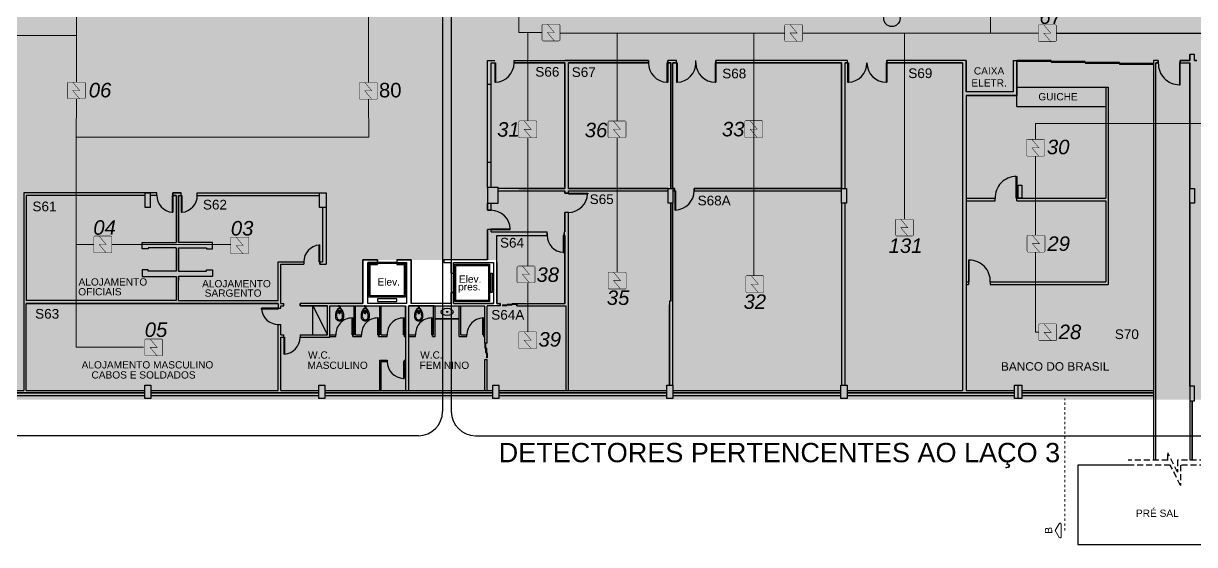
# Model space of a CAD drawing. Header units: metres. Extents: x -331 to 2982, y 362 to 2539.
# Drawn here: x 803.97 to 852.41, y 479.93 to 501.49 of the extents above; entities that cross this region are included whole.
import ezdxf
from ezdxf.enums import TextEntityAlignment as Align

# ---------------------------------------------------------------- set-up
doc = ezdxf.new("R2010")
doc.units = ezdxf.units.M
doc.linetypes.add('DASHDOT', pattern=[1, 0.5, -0.25, 0, -0.25])
doc.linetypes.add('DASHED2', pattern=[0.375, 0.25, -0.125])
doc.layers.add('_corredores', color=251, linetype='Continuous', plot=False)
doc.layers.add('_salas', color=251, linetype='Continuous', plot=False)
for name, color, linetype in [('ALV', 251, 'Continuous'), ('CX', 251, 'Continuous'), ('DET. FUMAÇA', 1, 'Continuous'), ('Div', 251, 'Continuous'), ('Est', 251, 'Continuous'), ('Mob', 251, 'Continuous'), ('Pis', 251, 'Continuous'), ('Proj', 251, 'DASHED2'), ('SALAS NOVAS', 7, 'Continuous'), ('Texto_Salas', 251, 'Continuous'), ('TXT', 251, 'Continuous'), ('vid', 251, 'Continuous'), ('vis', 251, 'Continuous')]:
    doc.layers.add(name, color=color, linetype=linetype)
doc.layers.add('Botoeira_antiga', color=74, linetype='Continuous', lineweight=30)
doc.layers.add('LCorte', color=251, linetype='Continuous', lineweight=20)
doc.styles.add('ARIAL', font='arial.ttf')
doc.styles.add('DESTAQUE', font='arial.ttf', dxfattribs={"height": 0.4})
doc.styles.get("Standard").update_dxf_attribs({"font": 'arial.ttf', "height": 0.3})
doc.styles.add('X3G_ENTITY_1416D6F1', font='arial.ttf', dxfattribs={"height": 0.6})

# ---------------------------------------------------------------- blocks, each defined once
blk = doc.blocks.new('Detector de fumaça')
at = {"layer": 'DET. FUMAÇA', "linetype": 'Continuous', "lineweight": 15, "const_width": 0.0187}
blk.add_lwpolyline([(774.599, 539.816), (775.249, 539.816, -0.414214), (775.296, 539.769), (775.296, 539.167, -0.414214), (775.249, 539.12), (774.599, 539.12, -0.414214), (774.553, 539.167), (774.553, 539.769, -0.414214)], format="xyb", close=True, dxfattribs=at)
blk.add_lwpolyline([(774.773, 539.816), (775.064, 539.468), (774.773, 539.468), (775.064, 539.12)], dxfattribs=at)
blk = doc.blocks.new('VASO')
at = {"layer": 'Mob'}
for p, q in [((302.351, 172.465), (302.38, 172.465)), ((302.38, 172.465), (302.38, 172.383)), ((302.411, 172.354), (302.411, 172.494)), ((302.499, 172.354), (302.499, 172.494)), ((302.599, 172.444), (302.599, 172.455)), ((302.619, 172.464), (302.609, 172.464)), ((302.619, 172.424), (302.619, 172.464)), ((302.351, 172.383), (302.38, 172.383)), ((302.599, 172.444), (302.499, 172.444)), ((302.599, 172.404), (302.499, 172.404)), ((302.599, 172.404), (302.599, 172.444)), ((302.599, 172.404), (302.599, 172.393)), ((302.619, 172.383), (302.609, 172.383)), ((302.619, 172.424), (302.619, 172.383))]:
    blk.add_line(p, q, dxfattribs=at)
for centre in [(302.453, 172.486), (302.453, 172.362)]:
    blk.add_circle(centre, 0.00707, dxfattribs=at)
for centre, radius, start, end in [((302.178, 172.42), 0.179, 86.6811, 178.7962), ((302.178, 172.42), 0.129, 86.6811, 178.7962), ((302.205, 172.134), 0.464, 50.6979, 92.0637), ((302.205, 172.134), 0.414, 60.1325, 92.0637), ((302.349, 172.422), 0.043, 86.6811, 178.7962), ((302.609, 172.455), 0.00935, 90, 180), ((302.178, 172.427), 0.179, 181.2038, 273.3189), ((302.178, 172.427), 0.129, 181.2038, 273.3189), ((302.205, 172.713), 0.464, 267.9363, 309.3021), ((302.205, 172.713), 0.414, 267.9363, 299.8675), ((302.349, 172.426), 0.043, 181.2038, 273.3189), ((302.609, 172.393), 0.00935, 180, 270)]:
    blk.add_arc(centre, radius, start, end, dxfattribs=at)

msp = doc.modelspace()

# ---------------------------------------------------------------- hatches: boundary and pattern name
at = {"layer": '_corredores', "transparency": 33554508}
h = msp.add_hatch(color=256, dxfattribs=at)
h.dxf.hatch_style = 1
h.paths.add_polyline_path([(854.159, 542.856), (842.384, 542.856), (842.384, 540.756), (852.409, 540.756), (852.409, 521.406), (848.359, 521.406), (847.259, 526.931), (845.259, 526.931), (845.259, 521.356), (809.009, 521.356), (809.009, 540.756), (822.22, 540.756), (822.22, 542.856), (770.404, 542.856), (768.809, 542.931), (768.809, 540.556), (770.504, 540.556), (770.504, 526.646), (768.274, 526.646), (768.274, 525.646), (769.399, 525.646), (769.399, 519.846), (768.274, 519.846), (768.274, 518.756), (770.509, 518.756), (770.509, 518.556), (770.509, 510.381), (770.509, 504.956), (767.991, 504.956), (767.991, 502.406), (768.091, 502.406), (768.091, 502.256), (760.804, 502.256), (760.804, 518.556), (759.004, 518.556), (759.004, 502.343), (756.304, 502.343), (756.304, 502.526), (754.454, 502.526), (754.454, 499.256), (756.554, 499.256), (756.554, 499.756), (801.957, 499.756), (801.957, 494.706), (802.257, 494.706), (802.257, 494.056), (801.957, 494.056), (801.957, 489.034), (797.559, 489.034), (797.559, 485.931), (798.959, 485.931), (798.959, 486.531), (802.034, 486.531), (802.034, 486.306), (803.983, 486.306), (803.983, 494.656), (816.416, 494.656), (816.416, 491.706), (814.609, 491.706), (814.609, 489.906), (818.009, 489.906), (818.009, 491.706), (824.559, 491.706), (824.559, 492.606), (823.409, 492.606), (823.409, 499.956), (842.959, 499.956), (842.959, 498.656), (844.912, 498.656), (844.912, 499.956), (852.509, 499.956), (852.509, 494.406), (854.159, 494.406)])
h.paths.add_polyline_path([(809.009, 518.756), (842.959, 518.756), (842.959, 502.256), (830.609, 502.256), (830.609, 502.356), (823.109, 502.356), (823.109, 502.956), (814.779, 502.956), (814.779, 504.162), (810.639, 504.162), (810.639, 502.956), (809.009, 502.956)], flags=16)
h.paths.add_polyline_path([(802.012, 502.256), (773.009, 502.256), (769.691, 502.256), (769.691, 502.406), (770.134, 502.406), (770.134, 502.556), (773.009, 502.556), (773.009, 518.756), (775.859, 518.756), (795.009, 518.756), (795.009, 515.106), (799.059, 515.106), (799.059, 516.906), (797.859, 516.906), (797.859, 518.756), (802.012, 518.756)], flags=16)
h.paths.add_polyline_path([(802.012, 521.356), (773.012, 521.356), (772.984, 521.356), (772.984, 526.856), (773.012, 540.756), (802.012, 540.756)], flags=16)
h.paths.add_polyline_path([(844.809, 518.556), (844.809, 518.756), (847.259, 518.756), (847.259, 518.08), (852.209, 518.08), (852.209, 518.756), (852.259, 519.237), (852.409, 519.237), (852.409, 502.256), (844.959, 502.256), (844.979, 518.556)], flags=16)
at = {"layer": '_salas', "transparency": 33554559}
h = msp.add_hatch(color=256, dxfattribs=at)
h.dxf.hatch_style = 1
h.paths.add_polyline_path([(866.834, 485.931), (866.834, 543.231), (854.159, 543.231), (854.159, 542.856), (854.159, 494.406), (852.509, 494.406), (852.509, 499.956), (844.912, 499.956), (844.912, 498.656), (842.959, 498.656), (842.959, 499.956), (823.409, 499.956), (823.409, 492.606), (824.559, 492.606), (824.559, 491.706), (823.546, 491.706), (823.546, 489.806), (818.009, 489.806), (818.009, 489.906), (814.609, 489.906), (814.609, 491.706), (816.416, 491.706), (816.416, 494.656), (803.983, 494.656), (803.983, 486.306), (802.034, 486.306), (802.034, 486.531), (798.959, 486.531), (798.959, 485.931)])

# ---------------------------------------------------------------- linework, layer by layer
at = {"layer": 'ALV', "color": 150}
msp.add_line((846.692, 501.085), (853.284, 501.085), dxfattribs=at)
at = {"layer": 'ALV', "color": 251}
for p, q in [((823.16, 498.982), (823.16, 499.956)), ((823.16, 499.956), (823.46, 499.956)), ((824.264, 499.956), (829.816, 499.956)), ((829.816, 499.956), (826.359, 499.956)), ((829.816, 499.956), (826.509, 499.956)), ((829.816, 499.856), (829.816, 499.956)), ((829.816, 499.856), (829.816, 499.956)), ((829.816, 499.956), (829.816, 499.856)), ((830.983, 499.956), (830.616, 499.956)), ((830.616, 499.856), (830.616, 499.956)), ((830.716, 499.956), (830.616, 499.956)), ((830.983, 499.956), (830.616, 499.956)), ((830.616, 499.956), (830.616, 499.856)), ((830.983, 499.956), (830.616, 499.956)), ((830.616, 499.956), (830.616, 499.856)), ((830.983, 499.856), (830.983, 499.956)), ((830.983, 499.856), (830.983, 499.956)), ((830.983, 499.856), (830.983, 499.956)), ((836.909, 499.956), (832.613, 499.956)), ((832.613, 499.856), (832.613, 499.956)), ((836.909, 499.956), (832.613, 499.956)), ((832.613, 499.956), (832.613, 499.856)), ((838.059, 499.956), (836.909, 499.956)), ((838.059, 499.956), (836.909, 499.956)), ((838.059, 499.856), (838.059, 499.956)), ((838.059, 499.856), (838.059, 499.956)), ((842.959, 499.956), (839.686, 499.956)), ((839.686, 499.856), (839.686, 499.956)), ((842.959, 499.956), (839.686, 499.956)), ((839.686, 499.956), (839.686, 499.856)), ((842.959, 499.956), (842.959, 498.656)), ((842.959, 498.656), (842.959, 499.956)), ((844.912, 499.956), (844.912, 498.656)), ((844.912, 499.956), (844.912, 498.656)), ((844.912, 499.956), (845.062, 499.956)), ((845.062, 498.506), (845.062, 499.956)), ((850.909, 499.956), (850.709, 499.956)), ((850.709, 499.956), (850.709, 483.424)), ((850.909, 499.956), (850.909, 499.856)), ((850.909, 499.856), (850.909, 499.956)), ((851.809, 499.956), (852.209, 499.956)), ((851.809, 499.856), (851.809, 499.956)), ((852.209, 499.956), (851.809, 499.956)), ((851.809, 499.956), (851.809, 499.856)), ((852.409, 500.206), (852.209, 500.206)), ((852.209, 499.956), (852.209, 500.206)), ((852.409, 500.206), (852.209, 500.206)), ((852.209, 500.206), (852.209, 499.956)), ((852.409, 499.956), (852.409, 500.206)), ((852.409, 499.956), (852.409, 500.206)), ((852.409, 499.956), (852.509, 499.956)), ((852.509, 499.956), (852.409, 499.956)), ((823.31, 498.982), (823.31, 499.856)), ((823.31, 499.856), (823.49, 499.856)), ((823.31, 498.982), (823.31, 499.856)), ((826.359, 499.856), (824.264, 499.856)), ((824.264, 499.856), (826.359, 499.856)), ((826.359, 494.744), (826.359, 499.856)), ((826.359, 499.856), (826.359, 494.656)), ((826.509, 494.744), (826.509, 499.856)), ((829.816, 499.856), (826.509, 499.856)), ((829.816, 499.856), (826.509, 499.856)), ((826.509, 499.856), (829.816, 499.856)), ((829.816, 499.856), (826.509, 499.856)), ((826.509, 494.656), (826.509, 499.856)), ((830.616, 499.856), (830.716, 499.856)), ((830.716, 499.856), (830.616, 499.856)), ((830.749, 499.856), (830.616, 499.856)), ((830.616, 499.856), (830.749, 499.856)), ((830.616, 499.856), (830.749, 499.856)), ((830.749, 494.656), (830.749, 499.856)), ((830.749, 499.856), (830.749, 494.656)), ((830.749, 499.856), (830.749, 494.656)), ((830.834, 494.656), (830.834, 499.856)), ((830.983, 499.856), (830.834, 499.856)), ((830.834, 494.656), (830.834, 499.856)), ((830.834, 499.856), (830.983, 499.856)), ((830.834, 494.656), (830.834, 499.856)), ((830.834, 499.856), (830.983, 499.856)), ((837.809, 499.856), (832.613, 499.856)), ((832.613, 499.856), (837.809, 499.856)), ((837.809, 494.656), (837.809, 499.856)), ((837.809, 499.856), (837.809, 494.656)), ((837.959, 494.656), (837.959, 499.856)), ((838.059, 499.856), (837.959, 499.856)), ((837.959, 494.656), (837.959, 499.856)), ((837.959, 499.856), (838.059, 499.856)), ((842.809, 499.856), (839.686, 499.856)), ((839.686, 499.856), (842.809, 499.856)), ((842.809, 499.856), (842.809, 498.506)), ((842.809, 499.856), (842.809, 498.506)), ((845.062, 499.856), (845.062, 498.506)), ((850.909, 499.856), (850.809, 499.856)), ((850.809, 483.424), (850.809, 499.856)), ((850.809, 499.856), (850.909, 499.856)), ((851.809, 499.856), (852.209, 499.856)), ((851.809, 499.856), (852.209, 499.856)), ((852.209, 486.481), (852.209, 499.856)), ((852.209, 499.856), (852.209, 494.656)), ((823.16, 498.982), (823.31, 498.982)), ((842.809, 498.506), (842.809, 486.306)), ((844.912, 498.656), (842.959, 498.656)), ((844.912, 498.656), (842.959, 498.656)), ((845.062, 498.506), (842.959, 498.506)), ((842.959, 498.506), (845.062, 498.506)), ((842.959, 498.506), (842.959, 486.306)), ((823.16, 494.706), (823.16, 495.752)), ((823.16, 495.752), (823.31, 495.752)), ((823.31, 494.706), (823.31, 495.752)), ((823.31, 494.706), (823.31, 495.752)), ((826.359, 494.656), (823.61, 494.656)), ((824.459, 494.656), (826.359, 494.656)), ((826.359, 494.656), (824.459, 494.656)), ((826.509, 494.656), (830.809, 494.656)), ((830.634, 494.656), (826.509, 494.656)), ((830.634, 494.656), (826.509, 494.656)), ((830.834, 494.656), (830.91, 494.656)), ((830.91, 494.656), (830.834, 494.656)), ((830.91, 494.571), (830.91, 494.656)), ((830.91, 494.571), (830.91, 494.656)), ((831.71, 494.656), (837.809, 494.656)), ((831.71, 494.571), (831.71, 494.656)), ((837.809, 494.656), (831.71, 494.656)), ((831.71, 494.656), (831.71, 494.572)), ((803.983, 494.476), (803.983, 486.306)), ((809.484, 494.476), (803.983, 494.476)), ((804.083, 494.376), (804.083, 490.026)), ((809.009, 494.376), (804.083, 494.376)), ((809.484, 494.376), (809.209, 494.376)), ((809.484, 494.376), (809.484, 494.476)), ((810.154, 494.476), (810.209, 494.476)), ((810.154, 494.376), (810.154, 494.476)), ((810.209, 494.476), (810.154, 494.476)), ((810.154, 494.476), (810.154, 494.376)), ((810.283, 494.376), (810.154, 494.376)), ((810.154, 494.376), (810.283, 494.376)), ((810.209, 494.476), (810.49, 494.476)), ((810.49, 494.476), (810.209, 494.476)), ((810.283, 494.376), (810.283, 492.426)), ((810.283, 494.376), (810.283, 492.426)), ((810.383, 494.376), (810.383, 492.426)), ((810.383, 494.376), (810.49, 494.376)), ((810.383, 492.426), (810.383, 494.376)), ((810.383, 494.376), (810.49, 494.376)), ((810.49, 494.376), (810.49, 494.476)), ((810.49, 494.376), (810.49, 494.476)), ((811.16, 494.476), (816.489, 494.476)), ((811.16, 494.376), (811.16, 494.476)), ((811.16, 494.376), (816.216, 494.376)), ((816.489, 494.476), (816.489, 491.526)), ((823.61, 494.571), (826.359, 494.571)), ((824.459, 494.571), (826.359, 494.571)), ((824.459, 494.571), (826.359, 494.571)), ((826.359, 494.474), (826.359, 494.571)), ((826.359, 494.571), (826.359, 494.474)), ((826.359, 494.571), (826.359, 494.474)), ((826.509, 494.474), (826.359, 494.474)), ((826.359, 494.474), (826.509, 494.474)), ((826.359, 494.474), (826.509, 494.474)), ((826.509, 494.571), (830.634, 494.571)), ((826.509, 494.474), (826.509, 494.571)), ((826.509, 494.474), (826.509, 494.571)), ((826.509, 494.571), (830.634, 494.571)), ((826.509, 494.474), (826.509, 494.571)), ((826.509, 494.571), (830.634, 494.571)), ((830.834, 494.571), (830.91, 494.571)), ((830.834, 494.571), (830.91, 494.571)), ((830.834, 494.571), (830.91, 494.571)), ((831.71, 494.571), (837.809, 494.571)), ((831.71, 494.571), (837.809, 494.571)), ((816.339, 493.876), (816.339, 491.626)), ((823.16, 493.759), (823.16, 494.056)), ((823.16, 494.056), (823.16, 493.759)), ((823.31, 493.759), (823.16, 493.759)), ((823.16, 493.759), (823.31, 493.759)), ((823.16, 493.759), (823.31, 493.759)), ((823.31, 493.759), (823.31, 494.056)), ((823.31, 493.759), (823.31, 494.056)), ((826.359, 492.871), (826.359, 493.674)), ((826.509, 493.674), (826.359, 493.674)), ((826.509, 493.674), (826.359, 493.674)), ((826.359, 493.674), (826.359, 492.871)), ((826.509, 490.006), (826.509, 493.674)), ((826.509, 486.306), (826.509, 493.674)), ((830.749, 490.006), (830.749, 494.056)), ((830.749, 494.056), (830.749, 490.006)), ((830.834, 490.006), (830.834, 494.056)), ((830.834, 486.531), (830.834, 494.056)), ((837.809, 494.056), (837.809, 486.531)), ((837.959, 486.531), (837.959, 494.056)), ((837.959, 486.531), (837.959, 494.056)), ((852.209, 494.056), (852.209, 486.481)), ((823.16, 491.706), (823.16, 492.959)), ((823.16, 492.959), (823.16, 491.706)), ((823.31, 492.959), (823.16, 492.959)), ((823.31, 492.959), (823.16, 492.959)), ((823.31, 492.871), (823.31, 492.959)), ((823.31, 492.871), (825.631, 492.871)), ((823.546, 489.906), (823.546, 492.721)), ((823.546, 492.721), (825.631, 492.721)), ((825.631, 492.721), (825.631, 492.871)), ((825.631, 492.821), (825.631, 492.721)), ((826.298, 492.721), (826.359, 492.721)), ((826.328, 492.871), (826.359, 492.871)), ((826.328, 492.871), (826.328, 492.721)), ((826.328, 492.721), (826.328, 492.821)), ((826.328, 492.821), (826.328, 492.721)), ((826.328, 492.721), (826.359, 492.721)), ((826.359, 491.318), (826.359, 492.721)), ((826.359, 492.721), (826.359, 491.318)), ((810.283, 492.211), (810.283, 491.241)), ((810.283, 492.211), (810.283, 491.241)), ((810.383, 492.211), (810.383, 491.241)), ((810.384, 491.241), (810.383, 492.211)), ((818.009, 491.706), (818.609, 491.706)), ((818.009, 489.906), (818.009, 491.706)), ((818.609, 491.706), (818.009, 491.706)), ((818.009, 491.706), (818.009, 489.906)), ((818.609, 491.706), (818.609, 491.606)), ((818.609, 491.606), (818.609, 491.706)), ((819.409, 491.706), (819.409, 491.606)), ((819.409, 491.706), (820.009, 491.706)), ((820.009, 491.706), (819.409, 491.706)), ((819.409, 491.706), (819.409, 491.606)), ((820.009, 491.706), (820.009, 489.906)), ((820.009, 489.906), (820.009, 491.706)), ((821.352, 491.706), (821.352, 491.606)), ((823.16, 491.706), (821.352, 491.706)), ((823.16, 491.706), (821.352, 491.706)), ((821.352, 491.706), (821.352, 491.606)), ((814.509, 491.626), (815.564, 491.626)), ((814.509, 490.026), (814.509, 491.626)), ((814.609, 489.906), (814.609, 491.526)), ((814.609, 491.526), (815.564, 491.526)), ((815.564, 491.626), (815.564, 491.526)), ((815.564, 491.626), (815.564, 491.526)), ((816.234, 491.626), (816.339, 491.626)), ((816.234, 491.526), (816.234, 491.626)), ((816.234, 491.626), (816.234, 491.526)), ((816.234, 491.526), (816.489, 491.526)), ((818.609, 491.606), (818.209, 491.606)), ((818.209, 489.906), (818.209, 491.606)), ((818.209, 489.906), (818.209, 491.606)), ((818.209, 491.606), (818.609, 491.606)), ((819.409, 491.606), (819.809, 491.606)), ((819.409, 491.606), (819.809, 491.606)), ((819.809, 491.606), (819.809, 489.906)), ((819.809, 491.606), (819.809, 489.906)), ((821.352, 491.606), (821.659, 491.606)), ((821.352, 491.606), (821.659, 491.606)), ((821.659, 491.156), (821.659, 491.606)), ((821.659, 491.606), (821.659, 491.156)), ((821.759, 491.156), (821.759, 491.606)), ((821.759, 491.606), (823.409, 491.606)), ((823.409, 491.606), (823.409, 489.906)), ((823.409, 491.606), (823.409, 489.906)), ((823.546, 491.606), (823.546, 489.906)), ((826.359, 489.906), (826.359, 491.318)), ((826.359, 491.318), (826.359, 489.906)), ((810.283, 491.026), (810.283, 490.856)), ((810.283, 491.026), (810.283, 490.026)), ((810.383, 491.026), (810.383, 490.856)), ((810.384, 490.026), (810.384, 491.026)), ((821.659, 491.156), (821.759, 491.156)), ((821.659, 491.156), (821.759, 491.156)), ((821.659, 490.356), (821.759, 490.356)), ((821.659, 489.906), (821.659, 490.356)), ((821.659, 490.356), (821.759, 490.356)), ((821.759, 489.906), (821.759, 490.356)), ((808.909, 490.026), (804.083, 490.026)), ((810.283, 490.026), (804.083, 490.026)), ((810.283, 490.026), (804.083, 490.026)), ((814.509, 489.906), (804.083, 489.906)), ((808.809, 489.906), (804.083, 489.906)), ((810.384, 490.026), (814.509, 490.026)), ((814.509, 489.906), (814.509, 489.706)), ((814.609, 489.906), (814.739, 489.906)), ((814.609, 489.806), (814.739, 489.806)), ((814.609, 489.706), (814.609, 489.806)), ((814.739, 489.806), (814.739, 489.906)), ((815.409, 489.806), (815.409, 489.906)), ((815.409, 489.806), (815.409, 489.906)), ((818.009, 489.906), (815.409, 489.906)), ((818.009, 489.906), (815.409, 489.906)), ((818.009, 489.906), (815.409, 489.906)), ((818.009, 489.906), (815.409, 489.906)), ((815.409, 489.906), (815.409, 489.811)), ((815.504, 489.806), (815.409, 489.806)), ((816.259, 489.806), (815.409, 489.806)), ((816.259, 489.806), (815.409, 489.806)), ((816.259, 489.806), (815.409, 489.806)), ((816.544, 489.806), (815.409, 489.806)), ((815.409, 489.806), (816.544, 489.806)), ((818.009, 489.906), (815.509, 489.906)), ((818.009, 489.906), (815.509, 489.906)), ((816.544, 488.606), (816.544, 489.806)), ((816.644, 489.806), (818.764, 489.806)), ((816.644, 489.806), (819.764, 489.806)), ((816.644, 488.506), (816.644, 489.806)), ((819.809, 489.906), (818.209, 489.906)), ((819.809, 489.906), (818.209, 489.906)), ((819.809, 489.906), (818.209, 489.906)), ((819.809, 489.906), (818.209, 489.906)), ((819.809, 489.906), (818.209, 489.906)), ((819.809, 489.906), (818.209, 489.906)), ((819.809, 489.906), (818.209, 489.906)), ((819.764, 488.606), (819.764, 489.806)), ((819.764, 489.806), (819.764, 486.306)), ((819.909, 486.306), (819.914, 489.806)), ((819.914, 488.606), (819.914, 489.806)), ((819.914, 489.806), (820.855, 489.806)), ((820.955, 489.806), (819.914, 489.806)), ((819.914, 489.806), (823.055, 489.806)), ((821.659, 489.906), (820.009, 489.906)), ((821.659, 489.906), (820.009, 489.906)), ((821.659, 489.906), (820.009, 489.906)), ((821.659, 489.906), (820.009, 489.906)), ((821.659, 489.906), (820.009, 489.906)), ((821.759, 489.906), (823.409, 489.906)), ((823.409, 489.906), (821.759, 489.906)), ((823.055, 488.263), (823.055, 489.806)), ((823.155, 488.261), (823.155, 489.806)), ((823.685, 489.806), (823.155, 489.806)), ((823.566, 489.906), (823.546, 489.906)), ((823.546, 489.906), (823.685, 489.906)), ((823.685, 489.906), (823.654, 489.906)), ((823.654, 489.906), (823.685, 489.906)), ((823.685, 489.806), (823.685, 489.906)), ((823.685, 489.906), (823.685, 489.806)), ((823.685, 489.906), (823.685, 489.806)), ((824.382, 489.906), (826.359, 489.906)), ((824.382, 489.906), (824.382, 489.806)), ((824.382, 489.806), (824.382, 489.906)), ((824.382, 489.806), (826.409, 489.806)), ((826.409, 489.806), (826.409, 486.306)), ((830.749, 490.006), (830.684, 490.006)), ((830.684, 490.006), (830.684, 486.531)), ((830.684, 486.531), (830.684, 489.856)), ((814.509, 489.706), (814.609, 489.706)), ((814.509, 486.306), (814.509, 489.036)), ((814.509, 489.036), (814.609, 489.036)), ((814.609, 488.606), (814.609, 489.036)), ((814.609, 488.606), (814.739, 488.606)), ((814.609, 486.306), (814.609, 488.506)), ((814.609, 488.506), (814.739, 488.506)), ((814.739, 488.506), (814.739, 488.606)), ((815.409, 488.606), (816.544, 488.606)), ((815.409, 488.606), (815.409, 488.506)), ((815.409, 488.506), (816.644, 488.506)), ((823.155, 488.261), (823.055, 488.261)), ((823.055, 486.306), (823.055, 487.591)), ((823.055, 487.591), (823.155, 487.591)), ((823.155, 486.306), (823.155, 487.591)), ((823.055, 486.371), (823.055, 486.921)), ((802.034, 486.306), (803.983, 486.306)), ((852.209, 485.881), (852.209, 483.424)), ((852.209, 485.881), (852.209, 483.424)), ((852.309, 485.881), (852.309, 483.424)), ((852.309, 483.424), (852.309, 485.881))]:
    msp.add_line(p, q, dxfattribs=at)
for points in [[(810.283, 492.211), (809.133, 492.211), (809.133, 492.161), (808.883, 492.161), (808.883, 492.426), (810.283, 492.426)], [(810.383, 492.211), (811.533, 492.211), (811.533, 492.161), (811.783, 492.161), (811.783, 492.426), (810.383, 492.426)], [(810.283, 491.241), (809.133, 491.241), (809.133, 491.291), (808.883, 491.291), (808.883, 491.026), (810.283, 491.026)], [(810.383, 491.241), (811.533, 491.241), (811.533, 491.291), (811.783, 491.291), (811.783, 491.026), (810.383, 491.026)], [(821.759, 489.906), (821.759, 490.356), (821.659, 490.356), (821.659, 489.906)], [(804.083, 486.306), (804.083, 489.906), (808.809, 489.906), (814.509, 489.906)], [(814.509, 489.906), (814.509, 489.706)], [(814.609, 488.606), (814.609, 489.036)]]:
    msp.add_lwpolyline(points, dxfattribs=at)
for centre, radius, start, end in [((830.909, 494.572), 0.801, 359.9696, 0.0304), ((814.704, 489.809), 0.705, 359.8269, 0.1731)]:
    msp.add_arc(centre, radius, start, end, dxfattribs=at)
at = {"layer": 'Botoeira_antiga', "color": 18, "true_color": 0x000000}
msp.add_circle((839.889, 501.696), 0.338, dxfattribs=at)
at = {"layer": 'CX'}
msp.add_line((824.264, 499.856), (824.264, 499.956), dxfattribs=at)
at = {"layer": 'CX', "color": 251}
for p, q in [((831.783, 499.856), (831.783, 499.956)), ((823.46, 499.856), (823.46, 499.056)), ((823.49, 499.856), (823.49, 499.056)), ((830.586, 499.856), (830.586, 499.056)), ((830.616, 499.856), (830.616, 499.056)), ((830.983, 499.856), (830.983, 499.056)), ((831.013, 499.856), (831.013, 499.056)), ((832.583, 499.856), (832.583, 499.056)), ((832.613, 499.856), (832.583, 499.856)), ((832.613, 499.856), (832.613, 499.056)), ((838.059, 499.856), (838.059, 499.056)), ((838.089, 499.856), (838.089, 499.056)), ((823.16, 495.752), (823.16, 498.982)), ((823.31, 495.752), (823.31, 498.982)), ((826.509, 494.474), (827.306, 494.474)), ((826.509, 494.444), (827.306, 494.444)), ((830.91, 494.571), (830.91, 493.771)), ((830.94, 494.571), (830.94, 493.771)), ((823.31, 492.989), (824.106, 492.989)), ((823.31, 492.959), (824.106, 492.959))]:
    msp.add_line(p, q, dxfattribs=at)
at = {"layer": 'CX', "color": 251, "ltscale": 8}
for p, q in [((823.46, 499.856), (823.49, 499.856)), ((830.586, 499.856), (830.616, 499.856)), ((830.983, 499.856), (831.013, 499.856)), ((838.059, 499.856), (838.089, 499.856)), ((839.656, 499.856), (839.656, 499.056)), ((839.686, 499.856), (839.656, 499.856)), ((839.686, 499.856), (839.686, 499.056)), ((823.46, 499.056), (823.49, 499.056)), ((830.586, 499.056), (830.616, 499.056)), ((830.983, 499.056), (831.013, 499.056)), ((832.583, 499.056), (832.613, 499.056)), ((838.059, 499.056), (838.089, 499.057)), ((839.656, 499.056), (839.686, 499.056)), ((810.124, 494.376), (810.124, 493.676)), ((810.154, 494.376), (810.124, 494.376)), ((810.154, 494.376), (810.154, 493.676)), ((810.49, 494.376), (810.49, 493.676)), ((810.49, 494.376), (810.52, 494.376)), ((810.52, 494.376), (810.52, 493.676)), ((826.509, 494.444), (826.509, 494.474)), ((827.306, 494.474), (827.306, 494.444)), ((830.91, 494.571), (830.94, 494.571)), ((810.124, 493.676), (810.154, 493.676)), ((810.49, 493.676), (810.52, 493.676)), ((830.94, 493.771), (830.91, 493.771)), ((823.31, 492.959), (823.31, 492.989)), ((824.106, 492.959), (824.106, 492.989)), ((826.298, 492.721), (826.298, 492.021)), ((826.298, 492.721), (826.328, 492.721)), ((826.328, 492.721), (826.328, 492.021)), ((816.204, 491.626), (816.204, 492.326)), ((816.204, 492.326), (816.234, 492.326)), ((816.234, 491.626), (816.234, 492.326)), ((826.298, 492.021), (826.328, 492.021)), ((816.234, 491.626), (816.204, 491.626)), ((823.782, 489.846), (824.182, 489.846)), ((823.782, 489.846), (823.782, 489.816)), ((823.782, 489.816), (823.982, 489.816)), ((823.982, 489.876), (823.982, 489.816)), ((823.982, 489.876), (824.382, 489.876)), ((824.182, 489.906), (824.182, 489.876)), ((824.182, 489.906), (824.382, 489.906)), ((824.182, 489.876), (824.182, 489.846)), ((824.382, 489.906), (824.382, 489.876)), ((814.509, 489.706), (813.809, 489.706)), ((813.809, 489.676), (813.809, 489.706)), ((814.509, 489.676), (813.809, 489.676)), ((814.509, 489.706), (814.509, 489.676)), ((814.739, 488.506), (814.739, 487.806)), ((814.739, 488.506), (814.769, 488.506)), ((814.769, 488.506), (814.769, 487.806)), ((823.055, 488.261), (823.055, 488.061)), ((823.085, 488.261), (823.055, 488.261)), ((823.115, 488.061), (823.055, 488.061)), ((823.085, 488.261), (823.085, 487.861)), ((823.115, 487.861), (823.085, 487.861)), ((823.115, 488.061), (823.115, 487.661)), ((823.145, 487.861), (823.115, 487.861)), ((823.145, 487.861), (823.145, 487.661)), ((814.769, 487.806), (814.739, 487.806)), ((823.145, 487.661), (823.115, 487.661))]:
    msp.add_line(p, q, dxfattribs=at)
at = {"layer": 'CX', "ltscale": 8}
for points in [[(851.809, 499.856), (851.779, 499.856), (851.779, 498.956), (851.809, 498.956)], [(845.061, 494.256), (845.031, 494.256), (845.031, 495.156), (845.061, 495.156)], [(843.059, 490.796), (843.089, 490.796), (843.089, 491.696), (843.059, 491.696)], [(817.594, 488.606), (817.564, 488.606), (817.564, 489.306), (817.594, 489.306)], [(818.654, 488.606), (818.624, 488.606), (818.624, 489.306), (818.654, 489.306)], [(819.714, 488.606), (819.684, 488.606), (819.684, 489.306), (819.714, 489.306)], [(820.885, 488.606), (820.855, 488.606), (820.855, 489.306), (820.885, 489.306)]]:
    msp.add_lwpolyline(points, close=True, dxfattribs=at)
at = {"layer": 'CX', "color": 251}
for centre, radius, start, end in [((823.456, 499.863), 0.808, 272.387, 359.5071), ((830.617, 499.857), 0.801, 180.0304, 267.7802), ((830.982, 499.857), 0.801, 272.2198, 359.9696), ((832.583, 499.856), 0.8, 180, 270), ((826.506, 494.474), 0.8, 270, 357.8509), ((830.909, 494.572), 0.801, 272.2198, 359.9696), ((823.306, 492.959), 0.8, 2.1491, 90)]:
    msp.add_arc(centre, radius, start, end, dxfattribs=at)
at = {"layer": 'CX', "color": 251, "ltscale": 8}
for centre, radius, start, end in [((838.059, 499.856), 0.8, 272.1491, 0), ((839.659, 499.856), 0.8, 180, 270), ((810.184, 494.376), 0.7, 180, 265.0829), ((810.455, 494.379), 0.705, 275.3006, 359.8269), ((826.33, 492.722), 0.701, 180.0401, 267.451), ((816.264, 491.626), 0.7, 94.9171, 180), ((814.509, 489.736), 0.7, 184.9171, 270), ((814.704, 488.509), 0.705, 275.3006, 359.8269)]:
    msp.add_arc(centre, radius, start, end, dxfattribs=at)
at = {"layer": 'CX', "color": 251, "ltscale": 8, "true_color": 0x606060}
msp.add_arc((851.779, 499.827), 0.871, 178.058, 270, dxfattribs=at)
at = {"layer": 'CX', "ltscale": 8}
for centre, radius, start, end in [((845.031, 494.286), 0.871, 90, 181.942), ((843.089, 490.826), 0.871, 358.058, 90), ((817.564, 488.636), 0.671, 90, 182.5089), ((818.624, 488.636), 0.671, 90, 182.5089), ((819.684, 488.636), 0.671, 90, 182.5089), ((820.855, 488.636), 0.671, 90, 182.5089)]:
    msp.add_arc(centre, radius, start, end, dxfattribs=at)
at = {"layer": 'Div', "color": 150, "linetype": 'Continuous', "lineweight": 0}
for p, q in [((824.464, 505.36), (824.464, 501.113)), ((818.237, 499.049), (818.252, 504.808)), ((843.968, 501.085), (843.97, 503.651)), ((795.805, 500.992), (806.155, 500.992)), ((825.418, 501.113), (824.464, 501.113)), ((826.177, 501.085), (835.456, 501.085)), ((828.519, 497.453), (828.519, 501.085)), ((834.175, 491.056), (834.175, 501.085)), ((836.199, 501.085), (845.949, 501.085)), ((840.405, 493.392), (840.405, 501.085)), ((828.519, 491.199), (828.519, 496.758)), ((806.878, 492.347), (806.155, 492.347)), ((812.546, 492.347), (807.621, 492.347))]:
    msp.add_line(p, q, dxfattribs=at)
at = {"layer": 'Div', "color": 230, "linetype": 'Continuous'}
for p, q in [((821.303, 504.904), (821.303, 485.438)), ((821.666, 505.236), (821.666, 485.438)), ((820.303, 484.438), (749.435, 484.438)), ((822.666, 484.438), (866.948, 484.438))]:
    msp.add_line(p, q, dxfattribs=at)
at = {"layer": 'Div', "lineweight": 0}
for p, q in [((848.739, 498.856), (848.739, 494.256)), ((848.839, 498.856), (848.839, 490.696)), ((842.959, 494.256), (844.161, 494.256)), ((842.959, 494.156), (844.161, 494.156)), ((844.161, 494.156), (844.161, 494.256)), ((845.061, 494.256), (848.739, 494.256)), ((845.061, 494.156), (845.061, 494.256)), ((845.061, 494.156), (848.739, 494.156)), ((848.739, 494.156), (848.739, 490.796)), ((842.959, 490.796), (843.059, 490.796)), ((843.059, 490.796), (843.059, 490.696)), ((843.959, 490.796), (848.739, 490.796)), ((843.959, 490.796), (843.959, 490.696)), ((842.959, 490.696), (843.059, 490.696)), ((843.959, 490.696), (848.839, 490.696)), ((817.644, 488.606), (817.644, 489.806)), ((817.704, 488.606), (817.704, 489.806)), ((818.704, 488.606), (818.704, 489.806)), ((818.764, 488.606), (818.764, 489.806)), ((820.935, 488.606), (820.935, 489.806)), ((820.995, 488.546), (820.995, 489.806)), ((821.995, 488.546), (821.995, 489.806)), ((822.055, 488.606), (822.055, 489.806)), ((822.975, 488.606), (822.975, 489.306)), ((822.975, 489.306), (823.005, 489.306)), ((823.005, 488.606), (823.005, 489.306)), ((816.644, 488.606), (816.894, 488.606)), ((816.644, 488.546), (816.894, 488.546)), ((816.894, 488.546), (816.894, 488.606)), ((817.594, 488.606), (817.644, 488.606)), ((817.594, 488.546), (817.594, 488.606)), ((817.594, 488.546), (817.954, 488.546)), ((817.704, 488.606), (817.954, 488.606)), ((817.954, 488.546), (817.954, 488.606)), ((818.654, 488.606), (818.704, 488.606)), ((818.654, 488.546), (818.654, 488.606)), ((818.654, 488.546), (819.014, 488.546)), ((818.764, 488.606), (819.014, 488.606)), ((819.014, 488.546), (819.014, 488.606)), ((819.714, 488.606), (819.764, 488.606)), ((819.714, 488.546), (819.764, 488.546)), ((819.914, 488.606), (820.185, 488.606)), ((819.914, 488.546), (820.185, 488.546)), ((820.185, 488.546), (820.185, 488.606)), ((820.885, 488.546), (820.885, 488.606)), ((820.885, 488.606), (820.935, 488.606)), ((820.885, 488.546), (820.995, 488.546)), ((821.995, 488.546), (822.305, 488.546)), ((822.055, 488.606), (822.305, 488.606)), ((822.305, 488.546), (822.305, 488.606)), ((823.005, 488.546), (823.005, 488.606)), ((823.005, 488.606), (823.055, 488.606)), ((823.005, 488.546), (823.055, 488.546)), ((818.704, 487.566), (819.014, 487.566)), ((818.704, 486.306), (818.704, 487.566)), ((818.764, 486.306), (818.764, 487.506)), ((818.764, 487.506), (819.014, 487.506)), ((819.017, 487.566), (819.017, 487.506)), ((819.684, 487.506), (819.684, 486.806)), ((819.684, 487.506), (819.714, 487.506)), ((819.714, 487.566), (819.764, 487.566)), ((819.714, 487.566), (819.714, 487.506)), ((819.714, 487.506), (819.764, 487.506)), ((819.714, 487.506), (819.714, 486.806)), ((819.684, 486.806), (819.714, 486.806))]:
    msp.add_line(p, q, dxfattribs=at)
at = {"layer": 'Div'}
for p, q in [((848.739, 498.856), (848.739, 494.256)), ((848.839, 498.856), (848.839, 490.696)), ((842.959, 494.256), (844.161, 494.256)), ((842.959, 494.156), (844.161, 494.156)), ((844.161, 494.156), (844.161, 494.256)), ((845.061, 494.256), (848.739, 494.256)), ((845.061, 494.156), (845.061, 494.256)), ((845.061, 494.156), (848.739, 494.156)), ((848.739, 494.156), (848.739, 490.796)), ((842.959, 490.796), (843.059, 490.796)), ((843.059, 490.796), (843.059, 490.696)), ((843.959, 490.796), (848.739, 490.796)), ((843.959, 490.796), (843.959, 490.696)), ((842.959, 490.696), (843.059, 490.696)), ((843.959, 490.696), (848.839, 490.696)), ((817.644, 488.606), (817.644, 489.806)), ((817.704, 488.606), (817.704, 489.806)), ((818.704, 488.606), (818.704, 489.806)), ((818.764, 488.606), (818.764, 489.806)), ((820.935, 488.606), (820.935, 489.806)), ((820.995, 488.546), (820.995, 489.806)), ((821.995, 488.546), (821.995, 489.806)), ((822.055, 488.606), (822.055, 489.806)), ((822.975, 488.606), (822.975, 489.306)), ((822.975, 489.306), (823.005, 489.306)), ((823.005, 488.606), (823.005, 489.306)), ((816.644, 488.606), (816.894, 488.606)), ((816.644, 488.546), (816.894, 488.546)), ((816.894, 488.546), (816.894, 488.606)), ((817.594, 488.606), (817.644, 488.606)), ((817.594, 488.546), (817.594, 488.606)), ((817.594, 488.546), (817.954, 488.546)), ((817.704, 488.606), (817.954, 488.606)), ((817.954, 488.546), (817.954, 488.606)), ((818.654, 488.606), (818.704, 488.606)), ((818.654, 488.546), (818.654, 488.606)), ((818.654, 488.546), (819.014, 488.546)), ((818.764, 488.606), (819.014, 488.606)), ((819.014, 488.546), (819.014, 488.606)), ((819.714, 488.606), (819.764, 488.606)), ((819.714, 488.546), (819.764, 488.546)), ((819.914, 488.606), (820.185, 488.606)), ((819.914, 488.546), (820.185, 488.546)), ((820.185, 488.546), (820.185, 488.606)), ((820.885, 488.546), (820.885, 488.606)), ((820.885, 488.606), (820.935, 488.606)), ((820.885, 488.546), (820.995, 488.546)), ((821.995, 488.546), (822.305, 488.546)), ((822.055, 488.606), (822.305, 488.606)), ((822.305, 488.546), (822.305, 488.606)), ((823.005, 488.546), (823.005, 488.606)), ((823.005, 488.606), (823.055, 488.606)), ((823.005, 488.546), (823.055, 488.546)), ((818.704, 487.566), (819.014, 487.566)), ((818.704, 486.306), (818.704, 487.566)), ((818.764, 486.306), (818.764, 487.506)), ((818.764, 487.506), (819.014, 487.506)), ((819.017, 487.566), (819.017, 487.506)), ((819.684, 487.506), (819.684, 486.806)), ((819.684, 487.506), (819.714, 487.506)), ((819.714, 487.566), (819.764, 487.566)), ((819.714, 487.566), (819.714, 487.506)), ((819.714, 487.506), (819.764, 487.506)), ((819.714, 487.506), (819.714, 486.806)), ((819.684, 486.806), (819.714, 486.806))]:
    msp.add_line(p, q, dxfattribs=at)
at = {"layer": 'Div', "lineweight": 0, "ltscale": 8}
for p, q in [((819.764, 488.606), (819.714, 488.606)), ((819.714, 488.606), (819.714, 488.546)), ((819.714, 488.546), (819.764, 488.546)), ((823.005, 488.606), (822.975, 488.606))]:
    msp.add_line(p, q, dxfattribs=at)
at = {"layer": 'Div', "ltscale": 8}
for p, q in [((819.764, 488.606), (819.714, 488.606)), ((819.714, 488.606), (819.714, 488.546)), ((819.714, 488.546), (819.764, 488.546)), ((823.005, 488.606), (822.975, 488.606))]:
    msp.add_line(p, q, dxfattribs=at)
at = {"layer": 'Div', "color": 150, "linetype": 'Continuous', "lineweight": 0}
for points in [[(806.157, 506.806), (806.156, 499.064)], [(824.829, 497.457), (824.829, 501.113)], [(806.156, 498.369), (806.155, 496.779), (818.252, 496.779), (818.237, 498.354)], [(845.829, 496.694), (845.829, 497.355), (853.284, 497.355)], [(806.155, 496.779), (806.155, 488.103), (808.94, 488.103)], [(824.829, 491.455), (824.829, 496.761)], [(845.829, 492.727), (845.829, 495.998)], [(845.829, 492.032), (845.829, 488.717), (845.963, 488.717)], [(824.829, 488.737), (824.829, 490.759)]]:
    msp.add_lwpolyline(points, dxfattribs=at)
at = {"layer": 'Div', "lineweight": 0}
for centre, radius, start, end in [((823.005, 488.606), 0.7, 92.4563, 180), ((819.716, 487.507), 0.701, 180.0401, 267.451)]:
    msp.add_arc(centre, radius, start, end, dxfattribs=at)
at = {"layer": 'Div'}
for centre, radius, start, end in [((823.005, 488.606), 0.7, 92.4563, 180), ((819.716, 487.507), 0.701, 180.0401, 267.451)]:
    msp.add_arc(centre, radius, start, end, dxfattribs=at)
at = {"layer": 'Div', "color": 230, "linetype": 'Continuous'}
for centre, start, end in [((820.303, 485.438), 270, 0), ((822.666, 485.438), 180, 270)]:
    msp.add_arc(centre, 1, start, end, dxfattribs=at)
at = {"layer": 'Est', "color": 251}
for points in [[(823.16, 494.056), (823.61, 494.056), (823.61, 494.706), (823.16, 494.706)], [(830.834, 494.656), (830.834, 494.056), (830.634, 494.056), (830.634, 494.656)], [(837.809, 494.056), (837.809, 494.656), (838.009, 494.656), (838.009, 494.056)], [(845.119, 494.256), (845.119, 494.806), (845.259, 494.806), (845.259, 494.256)], [(852.209, 494.056), (852.209, 494.656), (852.409, 494.656), (852.409, 494.056)], [(809.209, 494.476), (809.209, 493.876), (809.009, 493.876), (809.009, 494.476)], [(816.489, 494.476), (816.489, 493.876), (816.216, 493.876), (816.216, 494.476)], [(808.984, 485.981), (808.984, 486.531), (809.234, 486.531), (809.234, 485.981)], [(816.184, 485.981), (816.184, 486.531), (816.434, 486.531), (816.434, 485.981)], [(823.384, 485.981), (823.384, 486.531), (823.634, 486.531), (823.634, 485.981)], [(830.584, 485.981), (830.584, 486.531), (830.834, 486.531), (830.834, 485.981)], [(837.784, 485.981), (837.784, 486.531), (838.034, 486.531), (838.034, 485.981)], [(844.959, 485.981), (844.959, 486.531), (845.099, 486.531), (845.099, 485.981)], [(845.119, 485.981), (845.119, 486.531), (845.259, 486.531), (845.259, 485.981)], [(852.209, 486.481), (852.209, 485.881), (852.409, 485.881), (852.409, 486.481)]]:
    msp.add_lwpolyline(points, close=True, dxfattribs=at)
at = {"layer": 'LCorte', "color": 251, "linetype": 'DASHDOT', "ltscale": 0.005}
msp.add_line((847.037, 480.511), (847.037, 485.981), dxfattribs=at)
at = {"layer": 'LCorte', "color": 251}
msp.add_lwpolyline([(846.643, 480.511), (846.814, 480.226, 0.760667), (846.891, 480.247), (846.891, 480.774, 0.760667), (846.814, 480.796), (846.643, 480.511)], format="xyb", dxfattribs=at)
at = {"layer": 'Mob', "color": 251}
for p, q in [((845.062, 498.856), (848.839, 498.856)), ((845.062, 498.056), (845.062, 498.506)), ((845.062, 498.056), (848.739, 498.056)), ((821.995, 489.276), (820.995, 489.276)), ((821.995, 489.256), (820.995, 489.256))]:
    msp.add_line(p, q, dxfattribs=at)
at = {"layer": 'Mob', "color": 251, "ltscale": 8}
for p, q in [((815.944, 488.606), (815.944, 489.806)), ((815.944, 489.806), (816.544, 488.606)), ((821.995, 489.256), (821.995, 489.806))]:
    msp.add_line(p, q, dxfattribs=at)
at = {"layer": 'Mob', "color": 251}
msp.add_circle((821.495, 489.556), 0.0243, dxfattribs=at)
msp.add_ellipse((821.49, 489.556), major_axis=(-0.25, 0), ratio=0.598195, dxfattribs=at)
at = {"layer": 'Pis', "color": 251}
for p, q in [((818.259, 490.166), (818.259, 491.566)), ((818.259, 491.566), (818.609, 491.566)), ((818.259, 491.566), (818.609, 491.566)), ((818.309, 490.216), (818.309, 491.516)), ((818.309, 491.516), (818.609, 491.516)), ((818.609, 491.566), (818.609, 491.516)), ((819.409, 491.566), (818.609, 491.566)), ((819.409, 491.566), (819.409, 491.516)), ((819.409, 491.566), (819.759, 491.566)), ((819.409, 491.566), (819.759, 491.566)), ((819.409, 491.516), (819.709, 491.516)), ((819.709, 491.516), (819.709, 490.216)), ((819.709, 491.516), (819.709, 490.216)), ((819.759, 491.566), (819.759, 490.166)), ((821.799, 489.981), (821.799, 491.531)), ((821.799, 491.531), (823.249, 491.531)), ((821.849, 490.031), (821.849, 491.481)), ((821.849, 491.481), (823.199, 491.481)), ((823.199, 491.481), (823.199, 490.031)), ((823.249, 491.531), (823.249, 489.981)), ((823.304, 490.356), (823.304, 491.156)), ((823.304, 491.156), (823.354, 491.156)), ((823.354, 491.156), (823.354, 490.356)), ((823.354, 490.356), (823.304, 490.356)), ((819.759, 490.166), (818.259, 490.166)), ((819.709, 490.216), (818.309, 490.216)), ((819.409, 490.092), (818.609, 490.092)), ((818.609, 490.092), (818.609, 489.992)), ((818.609, 489.992), (819.409, 489.992)), ((819.409, 489.992), (819.409, 490.092)), ((823.249, 489.981), (821.799, 489.981)), ((823.199, 490.031), (821.849, 490.031))]:
    msp.add_line(p, q, dxfattribs=at)
at = {"layer": 'Pis', "color": 251, "ltscale": 8}
for p, q in [((819.409, 491.606), (818.613, 491.606)), ((821.759, 490.356), (821.759, 491.156))]:
    msp.add_line(p, q, dxfattribs=at)
at = {"layer": 'Proj', "color": 251}
for p, q in [((851.709, 482.925), (851.309, 483.724)), ((851.309, 483.424), (851.309, 483.724)), ((851.309, 483.424), (849.665, 483.424)), ((851.404, 483.224), (849.665, 483.224)), ((851.827, 482.378), (851.404, 483.224)), ((851.709, 483.424), (851.709, 482.925)), ((853.243, 483.424), (851.709, 483.424)), ((851.827, 483.224), (851.827, 482.378)), ((853.243, 483.224), (851.827, 483.224))]:
    msp.add_line(p, q, dxfattribs=at)
at = {"layer": 'TXT', "color": 251}
for p, q in [((849.665, 483.224), (847.577, 483.224)), ((847.577, 483.224), (847.577, 479.934)), ((847.577, 479.934), (854.45, 479.934))]:
    msp.add_line(p, q, dxfattribs=at)
at = {"layer": 'vid', "color": 251}
for p, q in [((808.984, 486.216), (802.034, 486.216)), ((808.984, 486.196), (802.034, 486.196)), ((816.184, 486.216), (809.234, 486.216)), ((816.184, 486.196), (809.234, 486.196)), ((823.384, 486.216), (816.434, 486.216)), ((823.384, 486.196), (816.434, 486.196)), ((830.584, 486.216), (823.634, 486.216)), ((830.584, 486.196), (823.634, 486.196)), ((837.784, 486.216), (830.834, 486.216)), ((837.784, 486.196), (830.834, 486.196)), ((844.959, 486.216), (838.034, 486.216)), ((844.959, 486.196), (838.034, 486.196)), ((850.709, 486.216), (845.259, 486.216)), ((850.709, 486.196), (845.259, 486.196))]:
    msp.add_line(p, q, dxfattribs=at)
for points in [[(846.474, 499.956), (845.062, 499.956), (845.062, 499.926), (846.474, 499.926)], [(847.886, 499.916), (846.474, 499.916), (846.474, 499.886), (847.886, 499.886)], [(849.297, 499.876), (847.886, 499.876), (847.886, 499.846), (849.297, 499.846)], [(850.709, 499.836), (849.297, 499.836), (849.297, 499.806), (850.709, 499.806)]]:
    msp.add_lwpolyline(points, close=True, dxfattribs=at)
at = {"layer": 'vis', "color": 251}
for p, q in [((802.034, 486.106), (808.984, 486.106)), ((804.083, 486.306), (808.984, 486.306)), ((809.234, 486.306), (814.509, 486.306)), ((809.234, 486.306), (814.509, 486.306)), ((809.234, 486.106), (816.184, 486.106)), ((814.609, 486.306), (816.184, 486.306)), ((816.434, 486.306), (823.384, 486.306)), ((816.434, 486.106), (823.384, 486.106)), ((823.634, 486.306), (830.584, 486.306)), ((823.634, 486.106), (830.584, 486.106)), ((830.834, 486.306), (837.784, 486.306)), ((830.834, 486.106), (837.784, 486.106)), ((838.034, 486.306), (842.809, 486.306)), ((838.034, 486.106), (844.959, 486.106)), ((842.959, 486.306), (844.959, 486.306)), ((845.259, 486.306), (850.709, 486.306)), ((845.259, 486.106), (850.709, 486.106))]:
    msp.add_line(p, q, dxfattribs=at)

# ---------------------------------------------------------------- block references
at = {"layer": 'DET. FUMAÇA', "linetype": 'Continuous', "lineweight": 0}
for p in [(50.865, -38.355), (60.903, -38.375), (71.396, -38.383), (31.231, -40.752), (43.313, -40.766), (49.904, -42.359), (53.595, -42.362), (59.251, -42.35), (70.905, -43.122), (65.48, -46.424), (32.325, -47.121), (37.993, -47.163), (70.927, -47.088), (49.832, -48.361), (53.602, -48.617), (59.297, -48.759), (71.41, -50.754), (34.433, -51.377), (49.904, -51.079)]:
    msp.add_blockref('Detector de fumaça', p, dxfattribs=at)
at = {"layer": 'Mob', "color": 251, "rotation": 90.00000000029965}
for p in [(989.469, 187.187), (990.529, 187.187), (992.739, 187.187)]:
    msp.add_blockref('VASO', p, dxfattribs=at)

# ---------------------------------------------------------------- texts
at = {"layer": 'Div', "color": 5, "linetype": 'Continuous', "lineweight": 0, "char_height": 0.6, "width": 13.3188, "attachment_point": 1}
for s, insert in [('{\\fArial|b0|i1|c0|p34;67}', (845.993, 502.067)), ('{\\fArial|b0|i1|c0|p34;06}', (806.67, 499.031)), ('{\\fArial|b0|i1|c0|p34;31}', (823.562, 497.404)), ('{\\fArial|b0|i1|c0|p34;36}', (827.186, 497.381)), ('{\\fArial|b0|i1|c0|p34;33}', (832.858, 497.418)), ('{\\fArial|b0|i1|c0|p34;30}', (846.302, 496.679)), ('{\\fArial|b0|i1|c0|p34;04}', (806.858, 493.349)), ('{\\fArial|b0|i1|c0|p34;03}', (812.547, 493.317)), ('{\\fArial|b0|i1|c0|p34;29}', (846.322, 492.68)), ('{\\fArial|b0|i1|c0|p34;131}', (839.755, 492.595)), ('{\\fArial|b0|i1|c0|p34;38}', (825.19, 491.398)), ('{\\fArial|b0|i1|c0|p34;35}', (828.098, 490.445)), ('{\\fArial|b0|i1|c0|p34;32}', (833.754, 490.282)), ('{\\fArial|b0|i1|c0|p34;05}', (808.985, 489.122)), ('{\\fArial|b0|i1|c0|p34;28}', (846.788, 489.03)), ('{\\fArial|b0|i1|c0|p34;39}', (825.272, 488.721))]:
    msp.add_mtext(s, dxfattribs=dict(at, insert=insert))
at = {"layer": 'Div', "color": 5, "linetype": 'Continuous', "lineweight": 0, "insert": (818.674, 499.031), "char_height": 0.6, "width": 13.3188, "attachment_point": 1, "style": 'X3G_ENTITY_1416D6F1'}
msp.add_mtext('80', dxfattribs=at)
at = {"layer": 'Div', "color": 230, "linetype": 'Continuous', "lineweight": 0, "insert": (823.626, 484.139), "char_height": 0.8, "attachment_point": 1}
msp.add_mtext_dynamic_manual_height_columns('DETECTORES PERTENCENTES AO LAÇO 3', width=27.20388, gutter_width=2.5, heights=[0], dxfattribs=at)
at = {"layer": 'LCorte', "color": 251, "style": 'ARIAL'}
msp.add_attdef('B', text='A', height=0.3, rotation=90, dxfattribs=at).set_placement((846.369, 480.522), align=Align.MIDDLE_CENTER)
at = {"layer": 'SALAS NOVAS', "color": 251, "style": 'DESTAQUE'}
for s, p in [('S66', (825.638, 499.288)), ('S67', (827.145, 499.275)), ('S68', (833.369, 499.218)), ('S69', (841.065, 499.229)), ('S61', (804.838, 493.72)), ('S62', (811.89, 493.793)), ('S65', (827.887, 494.019)), ('S68A', (832.539, 493.963)), ('S64', (824.176, 492.219)), ('S63', (804.949, 489.279)), ('S64A', (824.002, 489.236)), ('S70', (849.607, 488.434))]:
    msp.add_text(s, height=0.4, dxfattribs=at).set_placement(p, align=Align.CENTER)
at = {"layer": 'Texto_Salas', "color": 251, "style": 'DESTAQUE'}
for s, height, p in [('GUICHE', 0.3, (845.947, 498.309)), ('ALOJAMENTO', 0.3, (806.246, 490.646)), ('ALOJAMENTO', 0.3, (811.358, 490.575)), ('Elev.', 0.3, (818.611, 490.647)), ('Elev.', 0.3, (821.979, 490.766)), ('OFICIAIS', 0.3, (806.234, 490.241)), ('SARGENTO', 0.3, (811.465, 490.186)), ('pres.', 0.3, (821.946, 490.445)), ('W.C.', 0.3, (815.741, 487.626)), ('W.C.', 0.3, (820.379, 487.626)), ('ALOJAMENTO MASCULINO', 0.3, (806.373, 487.218)), ('MASCULINO', 0.3, (815.718, 487.201)), ('FEMININO', 0.3, (820.356, 487.201)), ('BANCO DO BRASIL', 0.35, (844.402, 487.127)), ('CABOS E SOLDADOS', 0.3, (806.781, 486.801)), ('PRÉ SAL', 0.3, (849.984, 481.079))]:
    msp.add_text(s, height=height, dxfattribs=at).set_placement(p)
at = {"layer": 'Texto_Salas', "color": 251, "insert": (843.909, 498.877), "char_height": 0.3, "width": 2.2626, "attachment_point": 8, "style": 'DESTAQUE'}
msp.add_mtext('CAIXA\\PELETR.', dxfattribs=at)

doc.saveas('drawing.dxf')
